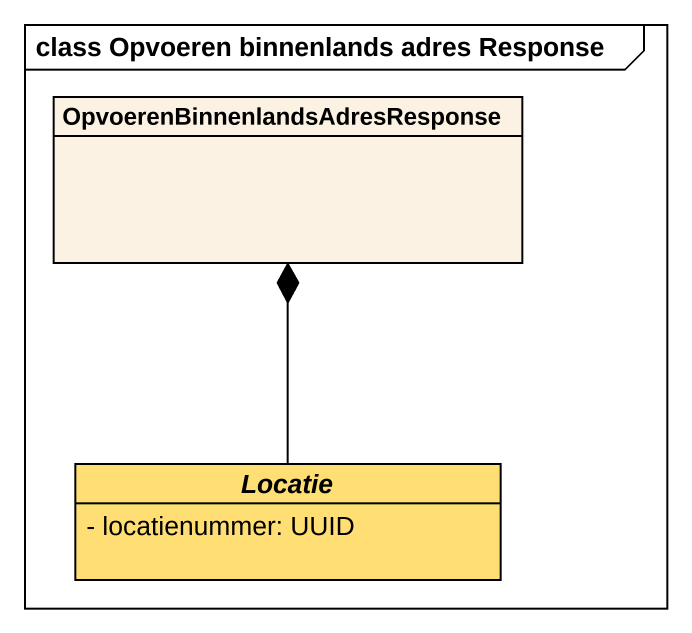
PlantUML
@startuml
mainframe class Opvoeren binnenlands adres Response
hide circle
hide empty members
skinparam classAttributeIconSize 0
class "OpvoerenBinnenlandsAdresResponse" as OpvoerenBinnenlandsAdresResp
abstract class Locatie #FFDE73 {
  - locatienummer: UUID
}
Locatie -up-* OpvoerenBinnenlandsAdresResp
@enduml
